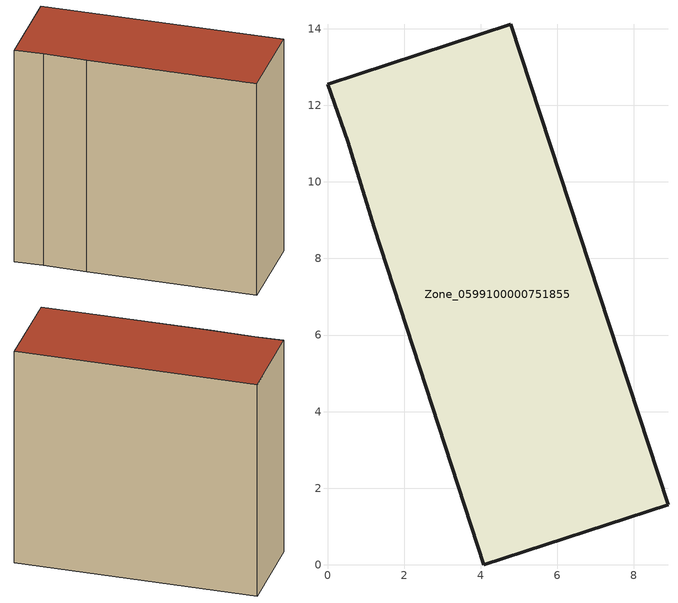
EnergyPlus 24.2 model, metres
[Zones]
Zone_0599100000751855
 floor ground (C_G): 1.22,8.8 0.52,11.06 0,12.55 4.79,14.12 8.89,1.57 4.08,0 z3.72
 wall outside (C_F): 8.89,1.57 4.79,14.12 0,12.55 0.52,11.06 1.22,8.8 4.08,0 8.89,1.57 z3.72:16.26
 roof outside (C_R): 0.52,11.06 1.22,8.8 4.08,0 8.89,1.57 4.79,14.12 0,12.55 z16.26
[BUILDING]
Pand.0599100000751855: North Axis=0; Terrain=City; Loads Convergence Tolerance Value=0.04; Temperature Convergence Tolerance Value=0.4; Solar Distribution=FullExterior; Maximum Number of Warmup Days=25; Minimum Number of Warmup Days=1
[Site:Location]
Rotterdam.The.Hague.AP_ZH_NLD Design_Conditions: Latitude=51.96; Longitude=4.45; Time Zone=1; Elevation=-4.5
[SITE:GROUNDTEMPERATURE:BUILDINGSURFACE]
18, 18, 18, 18, 18, 18, 18, 18, 18, 18, 18, 18
[MATERIAL] Thermal Absorptance=0.9; Solar Absorptance=0.7; Visible Absorptance=0.7
Name | Roughness | Thickness | Conductivity | Density | Specific Heat
G.TC.2006-2014 | MediumSmooth | 0.15 | 0.06 | 540 | 1210
F.TC.2006-2014 | Rough | 0.3 | 0.12 | 1920 | 840
R.TC.2006-2014 | MediumRough | 0.2 | 0.08 | 1500 | 1000
[CONSTRUCTION]
C_G: G.TC.2006-2014
C_F: F.TC.2006-2014
C_R: R.TC.2006-2014
[ZONE]
Zone_0599100000751855: Type=1; Multiplier=1; Ceiling Height=Autocalculate; Volume=Autocalculate; Floor Area=autocalculate; Part of Total Floor Area=Yes
[ZONEINFILTRATION:DESIGNFLOWRATE]
Infil_Zone_0599100000751855: Zone or ZoneList or Space or SpaceList=Zone_0599100000751855; Schedule=AlwaysOn; Design Flow Rate Calculation Method=Flow/Area; Flow Rate per Floor Area=0.0015; Constant Term Coefficient=1; Temperature Term Coefficient=0; Velocity Term Coefficient=0; Velocity Squared Term Coefficient=0
[HVACTEMPLATE:ZONE:IDEALLOADSAIRSYSTEM]
Zone_0599100000751855: Maximum Heating Supply Air Temperature=50; Minimum Cooling Supply Air Temperature=13; Maximum Heating Supply Air Humidity Ratio=0.0156; Minimum Cooling Supply Air Humidity Ratio=0.0077; Heating Limit=NoLimit; Cooling Limit=NoLimit; Dehumidification Control Type=ConstantSensibleHeatRatio; Cooling Sensible Heat Ratio=0.7; Dehumidification Setpoint=60; Humidification Control Type=None; Humidification Setpoint=30; Outdoor Air Method=None; Outdoor Air Flow Rate per Person=0.00944; Outdoor Air Flow Rate per Zone Floor Area=0; Outdoor Air Flow Rate per Zone=0; Demand Controlled Ventilation Type=None; Outdoor Air Economizer Type=NoEconomizer; Heat Recovery Type=None; Sensible Heat Recovery Effectiveness=0.7; Latent Heat Recovery Effectiveness=0.65
[ZONECONTROL:THERMOSTAT]
ThermostatControl_Zone_0599100000751855: Zone or ZoneList=Zone_0599100000751855; Control Type Schedule=DualSetpointControlType; Control 1=Thermostat_Zone_0599100000751855; Temperature Difference Between Cutout And Setpoint=0
[THERMOSTATSETPOINT:DUALSETPOINT]
Thermostat_Zone_0599100000751855: Heating Setpoint Temperature Schedule=HeatingSetpoint_Zone_0599100000751855; Cooling Setpoint Temperature Schedule=CoolingSetpoint_Zone_0599100000751855
[SCHEDULE:COMPACT]
HeatingSetpoint_Zone_0599100000751855: Through: 12/31, For: AllDays, Until: 24:00, 21
CoolingSetpoint_Zone_0599100000751855: Through: 12/31, For: AllDays, Until: 24:00, 24
DualSetpointControlType: Through: 12/31, For: AllDays, Until: 24:00, 4
AlwaysOn: Through: 12/31, For: AllDays, Until: 24:00, 1
